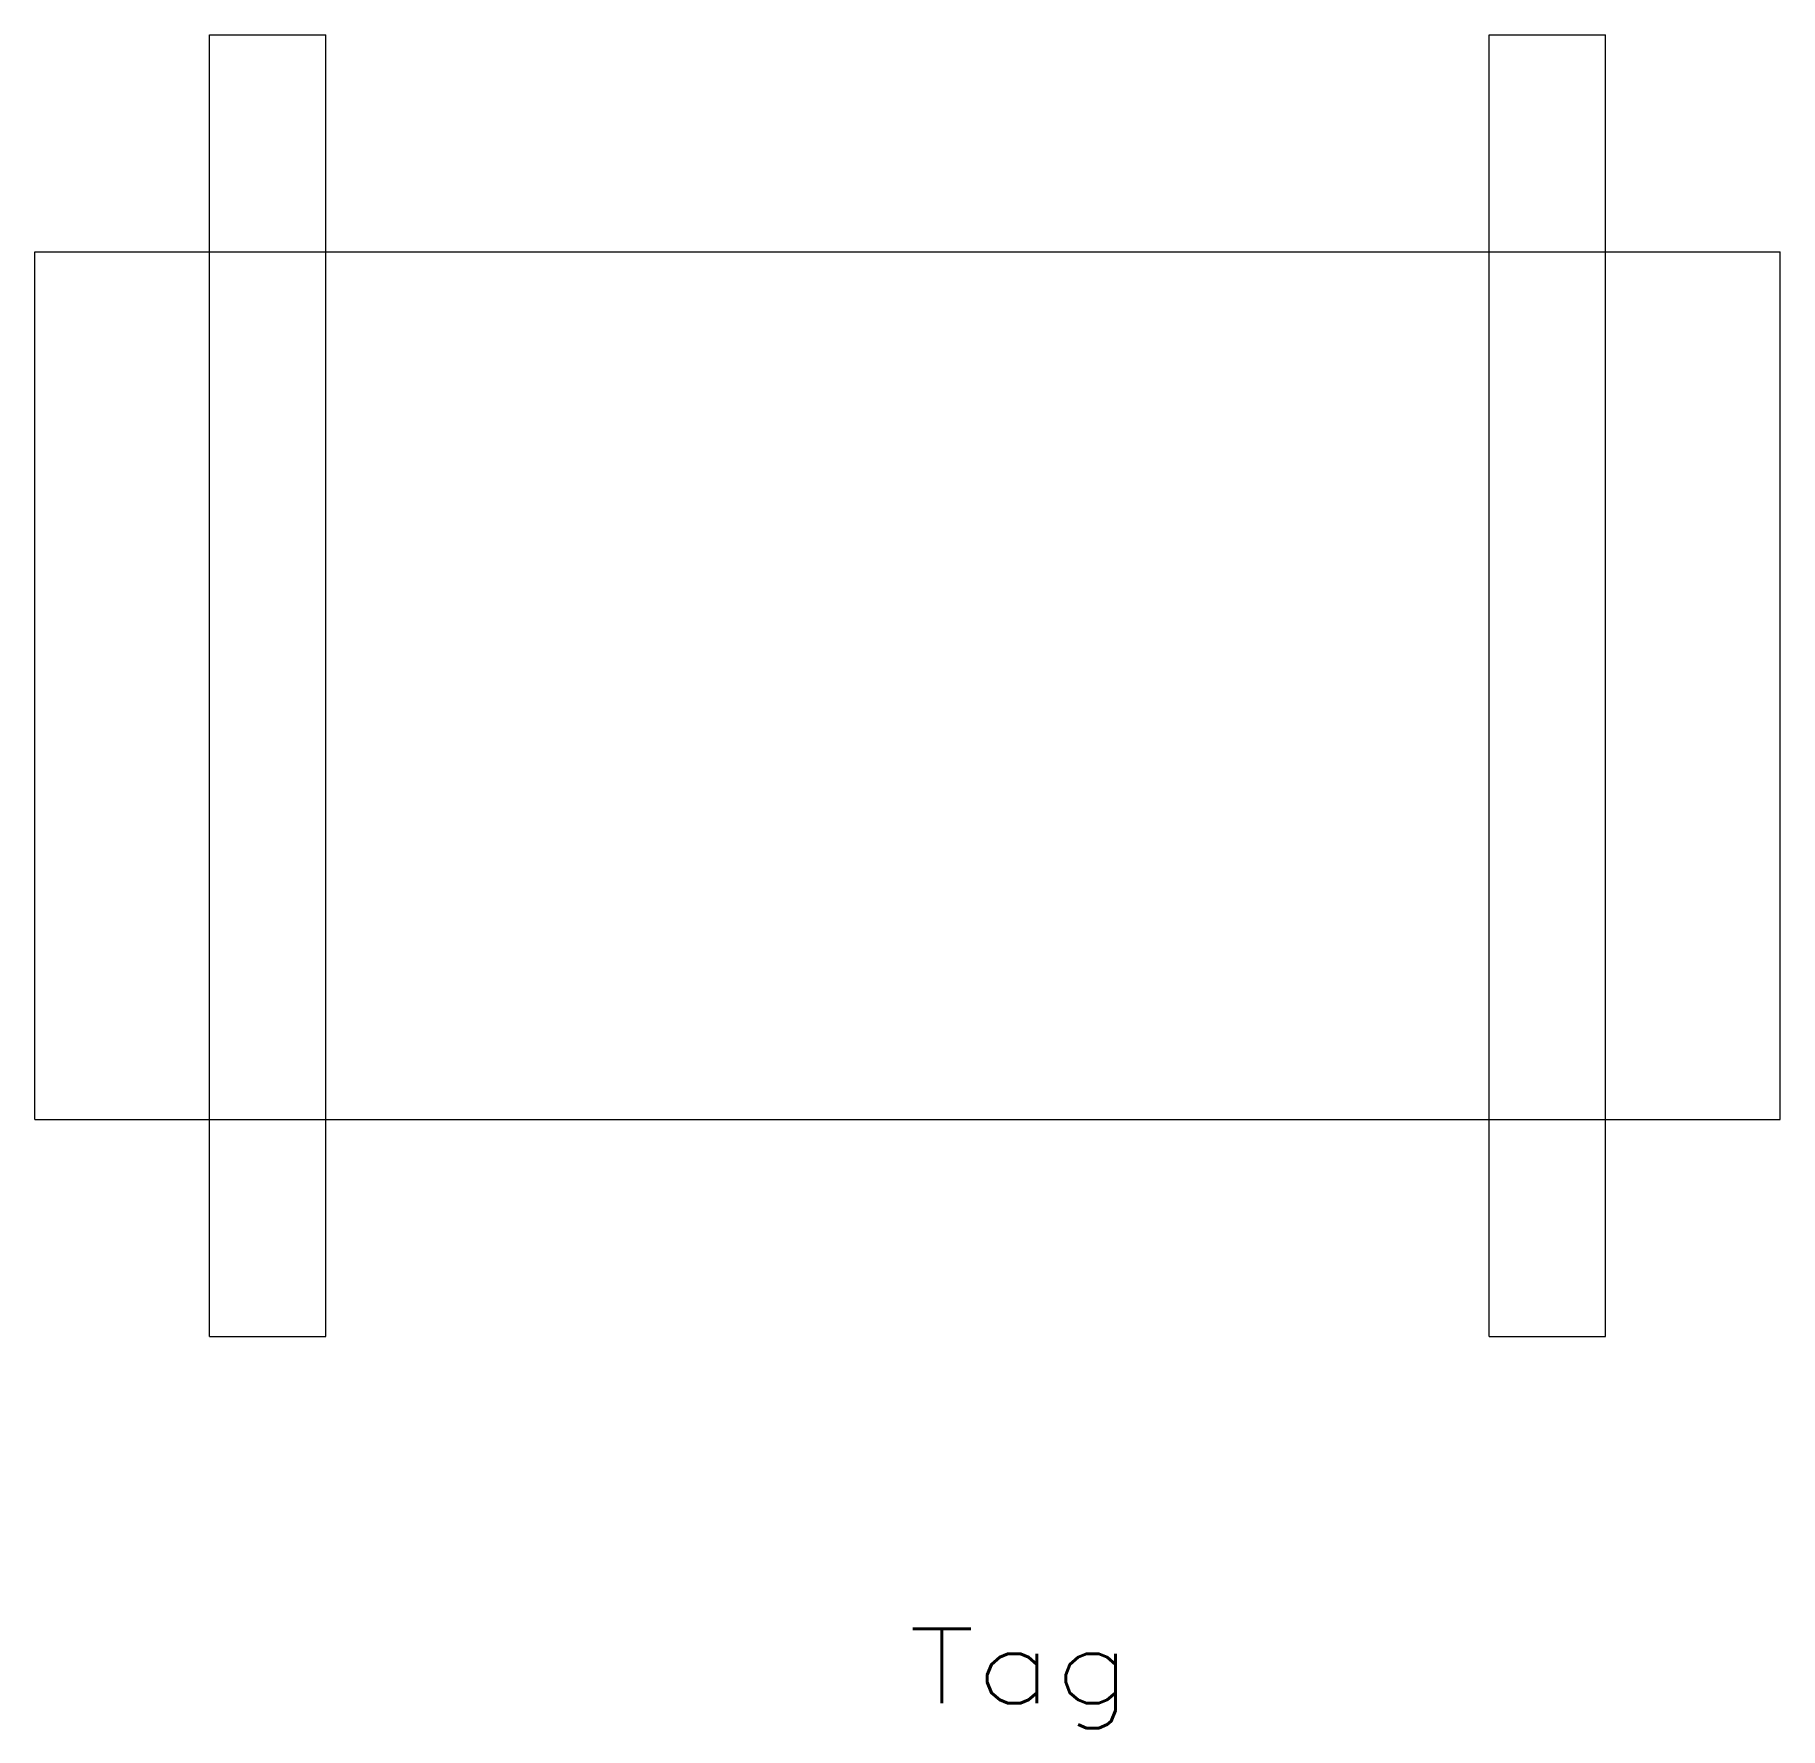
# Model space of a CAD drawing. Header units: inches. Extents: x -9.9 to 9.9, y -11.8 to 7.5.
import ezdxf
from ezdxf.enums import TextEntityAlignment as Align

# ---------------------------------------------------------------- set-up
doc = ezdxf.new("R2010")
doc.units = ezdxf.units.IN
doc.header["$MEASUREMENT"] = 0
doc.layers.get('0').update_dxf_attribs({"lineweight": 0})
doc.styles.add('_TCW_TXTSTY_1', font='TXT.SHX')

msp = doc.modelspace()

# ---------------------------------------------------------------- linework, layer by layer
at = {"linetype": 'Continuous'}
for p, q in [((-7.959, -7.342), (-7.959, 7.481)), ((-7.959, 7.481), (-6.634, 7.481)), ((-6.634, -7.342), (-6.634, 7.481)), ((6.612, -7.342), (6.612, 7.481)), ((6.612, 7.481), (7.936, 7.481)), ((7.936, -7.342), (7.936, 7.481)), ((-9.946, 5.01), (9.923, 5.01)), ((-9.946, -4.872), (-9.946, 5.01)), ((9.923, -4.872), (9.923, 5.01)), ((-9.946, -4.872), (9.923, -4.872)), ((-7.959, -7.342), (-6.634, -7.342)), ((6.612, -7.342), (7.936, -7.342))]:
    msp.add_line(p, q, dxfattribs=at)

# ---------------------------------------------------------------- texts
at = {"color": 7, "linetype": 'Continuous', "style": '_TCW_TXTSTY_1', "width": 1.166667}
msp.add_text('Tag', height=0.8467, dxfattribs=at).set_placement((0.004, -11.52), (2.543, -11.52), align=Align.FIT)

doc.saveas('drawing.dxf')
